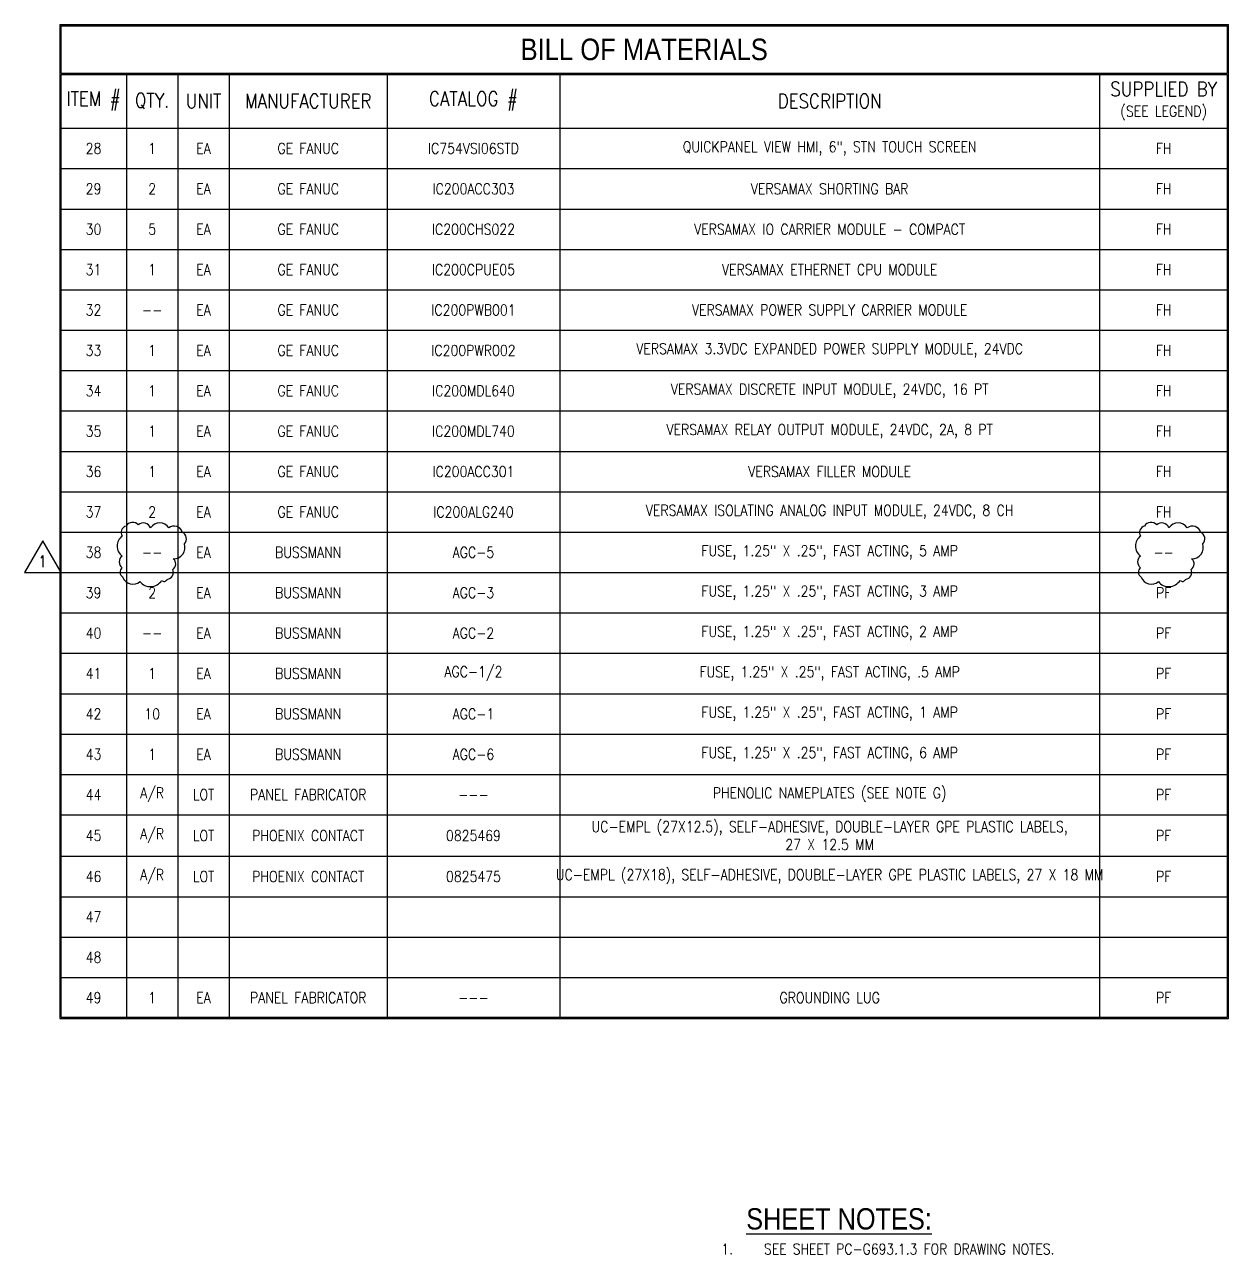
# Model space of a CAD drawing. Header units: inches. Extents: x -4 to 280, y -9 to 35.
# Drawn here: x 138.14 to 180.07, y -7.72 to 35.1 of the extents above; entities that cross this region are included whole.
import ezdxf
from ezdxf.enums import TextEntityAlignment as Align

# ---------------------------------------------------------------- set-up
doc = ezdxf.new("R2010")
doc.units = ezdxf.units.IN
doc.header["$LTSCALE"] = 0.5
doc.header["$MEASUREMENT"] = 0
doc.layers.add('G-Anno-Sheet-Note @ 4', color=151, linetype='Continuous', lineweight=25)
doc.layers.add('Label', color=7, linetype='Continuous', lineweight=5)
doc.layers.add('REV1', color=1, linetype='Continuous')
doc.styles.add('RomanS', font='romans.shx', dxfattribs={"width": 0.85})

# ---------------------------------------------------------------- blocks, each defined once
blk = doc.blocks.new('*T210')
at = {"layer": 'Label', "color": 0, "linetype": 'ByBlock', "lineweight": -2}
for p, q in [((-0.023, 0.022), (40.675, 0.022)), ((-0.023, 0.022), (-0.023, -34.584)), ((40.675, -1.692), (40.675, 0.022)), ((0.022, -0.023), (40.63, -0.023)), ((0.022, -1.669), (0.022, -0.023)), ((40.63, -0.023), (40.63, -1.669)), ((0.022, -1.669), (40.63, -1.669)), ((40.675, -3.587), (40.675, -1.692)), ((0.022, -1.714), (40.63, -1.714)), ((0.022, -3.587), (0.022, -1.714)), ((2.294, -1.714), (2.294, -34.539)), ((4.085, -1.714), (4.085, -34.539)), ((5.876, -1.714), (5.876, -34.539)), ((11.374, -1.714), (11.374, -34.539)), ((17.383, -1.714), (17.383, -34.539)), ((36.188, -1.714), (36.188, -34.539)), ((40.63, -1.714), (40.63, -34.539)), ((0.022, -3.587), (40.63, -3.587)), ((0.022, -4.993), (0.022, -3.587)), ((40.675, -4.993), (40.675, -3.587)), ((0.022, -4.993), (40.63, -4.993)), ((0.022, -6.4), (0.022, -4.993)), ((40.675, -6.4), (40.675, -4.993)), ((0.022, -6.4), (40.63, -6.4)), ((0.022, -7.806), (0.022, -6.4)), ((40.675, -7.806), (40.675, -6.4)), ((0.022, -7.806), (40.63, -7.806)), ((0.022, -9.212), (0.022, -7.806)), ((40.675, -9.212), (40.675, -7.806)), ((0.022, -9.212), (40.63, -9.212)), ((0.022, -10.618), (0.022, -9.212)), ((40.675, -10.618), (40.675, -9.212)), ((0.022, -10.618), (40.63, -10.618)), ((0.022, -12.025), (0.022, -10.618)), ((40.675, -12.025), (40.675, -10.618)), ((0.022, -12.025), (40.63, -12.025)), ((0.022, -13.431), (0.022, -12.025)), ((40.675, -13.431), (40.675, -12.025)), ((0.022, -13.431), (40.63, -13.431)), ((0.022, -14.837), (0.022, -13.431)), ((40.675, -14.837), (40.675, -13.431)), ((0.022, -14.837), (40.63, -14.837)), ((0.022, -16.243), (0.022, -14.837)), ((40.675, -16.243), (40.675, -14.837)), ((0.022, -16.243), (40.63, -16.243)), ((0.022, -17.65), (0.022, -16.243)), ((40.675, -17.65), (40.675, -16.243)), ((0.022, -17.65), (40.63, -17.65)), ((0.022, -19.056), (0.022, -17.65)), ((40.675, -19.056), (40.675, -17.65)), ((0.022, -19.056), (40.63, -19.056)), ((0.022, -20.462), (0.022, -19.056)), ((40.675, -20.462), (40.675, -19.056)), ((0.022, -20.462), (40.63, -20.462)), ((0.022, -21.868), (0.022, -20.462)), ((40.675, -21.868), (40.675, -20.462)), ((0.022, -21.868), (40.63, -21.868)), ((0.022, -23.275), (0.022, -21.868)), ((40.675, -23.275), (40.675, -21.868)), ((0.022, -23.275), (40.63, -23.275)), ((0.022, -24.681), (0.022, -23.275)), ((40.675, -24.681), (40.675, -23.275)), ((0.022, -24.681), (40.63, -24.681)), ((0.022, -26.087), (0.022, -24.681)), ((40.675, -26.087), (40.675, -24.681)), ((0.022, -26.087), (40.63, -26.087)), ((0.022, -27.493), (0.022, -26.087)), ((40.675, -27.493), (40.675, -26.087)), ((0.022, -27.493), (40.63, -27.493)), ((0.022, -28.936), (0.022, -27.493)), ((40.675, -28.936), (40.675, -27.493)), ((0.022, -28.936), (40.63, -28.936)), ((0.022, -30.342), (0.022, -28.936)), ((40.675, -30.342), (40.675, -28.936)), ((0.022, -30.342), (40.63, -30.342)), ((0.022, -31.749), (0.022, -30.342)), ((40.675, -31.749), (40.675, -30.342)), ((0.022, -31.749), (40.63, -31.749)), ((0.022, -33.155), (0.022, -31.749)), ((40.675, -33.155), (40.675, -31.749)), ((0.022, -33.155), (40.63, -33.155)), ((0.022, -34.539), (0.022, -33.155)), ((40.675, -34.584), (40.675, -33.155)), ((-0.023, -34.584), (40.675, -34.584)), ((0.022, -34.539), (40.63, -34.539))]:
    blk.add_line(p, q, dxfattribs=at)
at = {"layer": 'Label', "color": 0, "attachment_point": 5, "style": 'RomanS'}
for s, insert, char_height, width in [('\\A1;{\\fArial|b0|i0|c0|p34;\\C256;BILL OF MATERIALS}', (20.326, -0.846), 0.75, 40.35213), ('SUPPLIED BY {\\H0.75x;(SEE LEGEND)}', (38.42, -2.639), 0.5, 4.16381), ('ITEM #', (1.147, -2.639), 0.5, 1.99394), ('QTY.', (3.189, -2.639), 0.5, 1.49095), ('UNIT', (4.98, -2.639), 0.5, 1.49095), ('MANUFACTURER', (8.625, -2.639), 0.5, 5.19864), ('CATALOG #', (14.379, -2.639), 0.5, 5.70829), ('DESCRIPTION', (26.786, -2.639), 0.5, 18.50554), ('28', (1.147, -4.29), 0.375, 1.99394), ('1', (3.189, -4.29), 0.375, 1.49095), ('EA', (4.98, -4.29), 0.375, 1.49095), ('GE FANUC', (8.625, -4.29), 0.375, 5.19864), ('IC754VSI06STD', (14.379, -4.29), 0.375, 5.70829), ('QUICKPANEL VIEW HMI, 6", STN TOUCH SCREEN', (26.786, -4.29), 0.375, 18.50554), ('FH', (38.42, -4.29), 0.375, 4.16381), ('29', (1.147, -5.696), 0.375, 1.99394), ('2', (3.189, -5.696), 0.375, 1.49095), ('EA', (4.98, -5.696), 0.375, 1.49095), ('GE FANUC', (8.625, -5.696), 0.375, 5.19864), ('IC200ACC303', (14.379, -5.696), 0.375, 5.70829), ('VERSAMAX SHORTING BAR', (26.786, -5.696), 0.375, 18.50554), ('FH', (38.42, -5.696), 0.375, 4.16381), ('30', (1.147, -7.103), 0.375, 1.99394), ('5', (3.189, -7.103), 0.375, 1.49095), ('EA', (4.98, -7.103), 0.375, 1.49095), ('GE FANUC', (8.625, -7.103), 0.375, 5.19864), ('IC200CHS022', (14.379, -7.103), 0.375, 5.70829), ('VERSAMAX IO CARRIER MODULE - COMPACT', (26.786, -7.103), 0.375, 18.50554), ('FH', (38.42, -7.103), 0.375, 4.16381), ('31', (1.147, -8.509), 0.375, 1.99394), ('1', (3.189, -8.509), 0.375, 1.49095), ('EA', (4.98, -8.509), 0.375, 1.49095), ('GE FANUC', (8.625, -8.509), 0.375, 5.19864), ('IC200CPUE05', (14.379, -8.509), 0.375, 5.70829), ('VERSAMAX ETHERNET CPU MODULE', (26.786, -8.509), 0.375, 18.50554), ('FH', (38.42, -8.509), 0.375, 4.16381), ('32', (1.147, -9.915), 0.375, 1.99394), ('EA', (4.98, -9.915), 0.375, 1.49095), ('GE FANUC', (8.625, -9.915), 0.375, 5.19864), ('IC200PWB001', (14.379, -9.915), 0.375, 5.70829), ('VERSAMAX POWER SUPPLY CARRIER MODULE', (26.786, -9.915), 0.375, 18.50554), ('FH', (38.42, -9.915), 0.375, 4.16381), ('--', (3.189, -9.915), 0.375, 1.49095), ('VERSAMAX 3.3VDC EXPANDED POWER SUPPLY MODULE, 24VDC', (26.786, -11.321), 0.375, 18.50554), ('33', (1.147, -11.321), 0.375, 1.99394), ('1', (3.189, -11.321), 0.375, 1.49095), ('EA', (4.98, -11.321), 0.375, 1.49095), ('GE FANUC', (8.625, -11.321), 0.375, 5.19864), ('IC200PWR002', (14.379, -11.321), 0.375, 5.70829), ('FH', (38.42, -11.321), 0.375, 4.16381), ('34', (1.147, -12.728), 0.375, 1.99394), ('1', (3.189, -12.728), 0.375, 1.49095), ('EA', (4.98, -12.728), 0.375, 1.49095), ('GE FANUC', (8.625, -12.728), 0.375, 5.19864), ('IC200MDL640', (14.379, -12.728), 0.375, 5.70829), ('VERSAMAX DISCRETE INPUT MODULE, 24VDC, 16 PT', (26.786, -12.728), 0.375, 18.50554), ('FH', (38.42, -12.728), 0.375, 4.16381), ('35', (1.147, -14.134), 0.375, 1.99394), ('1', (3.189, -14.134), 0.375, 1.49095), ('EA', (4.98, -14.134), 0.375, 1.49095), ('GE FANUC', (8.625, -14.134), 0.375, 5.19864), ('IC200MDL740', (14.379, -14.134), 0.375, 5.70829), ('VERSAMAX RELAY OUTPUT MODULE, 24VDC, 2A, 8 PT', (26.786, -14.134), 0.375, 18.50554), ('FH', (38.42, -14.134), 0.375, 4.16381), ('36', (1.147, -15.54), 0.375, 1.99394), ('1', (3.189, -15.54), 0.375, 1.49095), ('EA', (4.98, -15.54), 0.375, 1.49095), ('GE FANUC', (8.625, -15.54), 0.375, 5.19864), ('IC200ACC301', (14.379, -15.54), 0.375, 5.70829), ('VERSAMAX FILLER MODULE', (26.786, -15.54), 0.375, 18.50554), ('FH', (38.42, -15.54), 0.375, 4.16381), ('37', (1.147, -16.946), 0.375, 1.99394), ('2', (3.189, -16.946), 0.375, 1.49095), ('EA', (4.98, -16.946), 0.375, 1.49095), ('GE FANUC', (8.625, -16.946), 0.375, 5.19864), ('IC200ALG240', (14.379, -16.946), 0.375, 5.70829), ('VERSAMAX ISOLATING ANALOG INPUT MODULE, 24VDC, 8 CH', (26.786, -16.946), 0.375, 18.50554), ('FH', (38.42, -16.946), 0.375, 4.16381), ('38', (1.147, -18.353), 0.375, 1.99394), ('--', (3.189, -18.353), 0.375, 1.49095), ('EA', (4.98, -18.353), 0.375, 1.49095), ('BUSSMANN', (8.625, -18.353), 0.375, 5.19864), ('AGC-5', (14.379, -18.353), 0.375, 5.70829), ('\\A1;FUSE, 1.25" X .25", FAST ACTING, 5 AMP', (26.786, -18.353), 0.375, 18.50554), ('--', (38.42, -18.353), 0.375, 4.16381), ('39', (1.147, -19.759), 0.375, 1.99394), ('2', (3.189, -19.759), 0.375, 1.49095), ('EA', (4.98, -19.759), 0.375, 1.49095), ('BUSSMANN', (8.625, -19.759), 0.375, 5.19864), ('AGC-3', (14.379, -19.759), 0.375, 5.70829), ('\\A1;FUSE, 1.25" X .25", FAST ACTING, 3 AMP', (26.786, -19.759), 0.375, 18.50554), ('PF', (38.42, -19.759), 0.375, 4.16381), ('40', (1.147, -21.165), 0.375, 1.99394), ('EA', (4.98, -21.165), 0.375, 1.49095), ('BUSSMANN', (8.625, -21.165), 0.375, 5.19864), ('AGC-2', (14.379, -21.165), 0.375, 5.70829), ('\\A1;FUSE, 1.25" X .25", FAST ACTING, 2 AMP', (26.786, -21.165), 0.375, 18.50554), ('PF', (38.42, -21.165), 0.375, 4.16381), ('--', (3.189, -21.165), 0.375, 1.49095), ('AGC-1/2', (14.379, -22.571), 0.375, 5.70829), ('41', (1.147, -22.571), 0.375, 1.99394), ('1', (3.189, -22.571), 0.375, 1.49095), ('EA', (4.98, -22.571), 0.375, 1.49095), ('BUSSMANN', (8.625, -22.571), 0.375, 5.19864), ('\\A1;FUSE, 1.25" X .25", FAST ACTING, .5 AMP', (26.786, -22.571), 0.375, 18.50554), ('PF', (38.42, -22.571), 0.375, 4.16381), ('42', (1.147, -23.978), 0.375, 1.99394), ('10', (3.189, -23.978), 0.375, 1.49095), ('EA', (4.98, -23.978), 0.375, 1.49095), ('BUSSMANN', (8.625, -23.978), 0.375, 5.19864), ('AGC-1', (14.379, -23.978), 0.375, 5.70829), ('\\A1;FUSE, 1.25" X .25", FAST ACTING, 1 AMP', (26.786, -23.978), 0.375, 18.50554), ('PF', (38.42, -23.978), 0.375, 4.16381), ('43', (1.147, -25.384), 0.375, 1.99394), ('1', (3.189, -25.384), 0.375, 1.49095), ('EA', (4.98, -25.384), 0.375, 1.49095), ('BUSSMANN', (8.625, -25.384), 0.375, 5.19864), ('AGC-6', (14.379, -25.384), 0.375, 5.70829), ('\\A1;FUSE, 1.25" X .25", FAST ACTING, 6 AMP', (26.786, -25.384), 0.375, 18.50554), ('PF', (38.42, -25.384), 0.375, 4.16381), ('A/R', (3.189, -26.79), 0.375, 1.49095), ('PHENOLIC NAMEPLATES (SEE NOTE G)', (26.786, -26.79), 0.375, 18.50554), ('44', (1.147, -26.79), 0.375, 1.99394), ('LOT', (4.98, -26.79), 0.375, 1.49095), ('PANEL FABRICATOR', (8.625, -26.79), 0.375, 5.19864), ('---', (14.379, -26.79), 0.375, 5.70829), ('PF', (38.42, -26.79), 0.375, 4.16381), ('UC-EMPL (27X12.5), SELF-ADHESIVE, DOUBLE-LAYER GPE PLASTIC LABELS, 27 X 12.5 MM', (26.786, -28.215), 0.375, 18.50554), ('45', (1.147, -28.215), 0.375, 1.99394), ('A/R', (3.189, -28.215), 0.375, 1.49095), ('LOT', (4.98, -28.215), 0.375, 1.49095), ('PHOENIX CONTACT', (8.625, -28.215), 0.375, 5.19864), ('0825469', (14.379, -28.215), 0.375, 5.70829), ('PF', (38.42, -28.215), 0.375, 4.16381), ('46', (1.147, -29.639), 0.375, 1.99394), ('A/R', (3.189, -29.639), 0.375, 1.49095), ('LOT', (4.98, -29.639), 0.375, 1.49095), ('PHOENIX CONTACT', (8.625, -29.639), 0.375, 5.19864), ('0825475', (14.379, -29.639), 0.375, 5.70829), ('UC-EMPL (27X18), SELF-ADHESIVE, DOUBLE-LAYER GPE PLASTIC LABELS, 27 X 18 MM', (26.786, -29.639), 0.375, 18.50554), ('PF', (38.42, -29.639), 0.375, 4.16381), ('47', (1.147, -31.046), 0.375, 1.99394), ('48', (1.147, -32.452), 0.375, 1.99394), ('49', (1.147, -33.858), 0.375, 1.99394), ('1', (3.189, -33.858), 0.375, 1.49095), ('EA', (4.98, -33.858), 0.375, 1.49095), ('PANEL FABRICATOR', (8.625, -33.858), 0.375, 5.19864), ('GROUNDING LUG', (26.786, -33.858), 0.375, 18.50554), ('PF', (38.42, -33.858), 0.375, 4.16381), ('---', (14.379, -33.858), 0.375, 5.70829)]:
    blk.add_mtext(s, dxfattribs=dict(at, insert=insert, char_height=char_height, width=width))
blk = doc.blocks.new('RevTriangle')
at = {"color": 1}
blk.add_lwpolyline([(0.003, 0.1645), (-0.1438, -0.0899), (0.1499, -0.0899)], close=True, dxfattribs=at)
at = {"color": 41, "style": 'RomanS', "width": 0.85}
blk.add_attdef('REV', text='', height=0.0938, dxfattribs=at).set_placement((0, 0), align=Align.MIDDLE)

msp = doc.modelspace()

# ---------------------------------------------------------------- linework, layer by layer
at = {"layer": 'REV1'}
for points in [[(143.16273, 17.57978, 0.52056705), (142.52467, 17.57978, 0.52056705), (142.09931, 17.67641, 0.52056705), (141.67394, 17.63776, 0.52056705), (141.53859, 17.28991, 0.52056705), (141.53859, 16.59422, 0.52056705), (141.53859, 16.1884, 0.52056705), (141.55793, 15.85988, 0.52056705), (142.15731, 15.70528, 0.52056705), (142.91137, 15.74393, 0.52056705), (143.10472, 15.78258, 0.52056705), (143.29807, 16.13043, 0.52056705), (143.31741, 16.4976, 0.52056705), (143.70411, 17.01937, 0.52056705), (143.62677, 17.42518, 0.52056705)], [(178.6323, 17.57978, 0.52056705), (177.99425, 17.57978, 0.52056705), (177.56888, 17.67641, 0.52056705), (177.14351, 17.63776, 0.52056705), (177.00816, 17.28991, 0.52056705), (177.00816, 16.59422, 0.52056705), (177.00816, 16.1884, 0.52056705), (177.0275, 15.85988, 0.52056705), (177.62688, 15.70528, 0.52056705), (178.38095, 15.74393, 0.52056705), (178.57429, 15.78258, 0.52056705), (178.76765, 16.13043, 0.52056705), (178.78698, 16.4976, 0.52056705), (179.17368, 17.01937, 0.52056705), (179.09634, 17.42518, 0.52056705)]]:
    msp.add_lwpolyline(points, format="xyb", close=True, dxfattribs=at)

# ---------------------------------------------------------------- block references
msp.add_blockref('*T210', (139.39236, 35.07561))
at = {"layer": 'REV1', "xscale": 4.347247272888012, "yscale": 4.347247272888012, "zscale": 4.347247272888012}
msp.add_blockref('RevTriangle', (138.76307, 16.41057), dxfattribs=at).add_auto_attribs({'REV': '1'})

# ---------------------------------------------------------------- texts
at = {"layer": 'G-Anno-Sheet-Note @ 4', "insert": (162.40711, -6.11174), "char_height": 0.37125, "width": 20.0368339, "attachment_point": 1, "style": 'RomanS'}
msp.add_mtext('\\A1;{\\fArial|b0|i0|c0|p34;\\H2x;\\W1;   \\W0.85;\\LSHEET NOTES:\\H0.5x;\\P\\pi-1.485,l1.485,t1.485;}1.^ISEE SHEET PC-G693.1.3 FOR DRAWING NOTES.{\\H2x; }', dxfattribs=at)

doc.saveas('drawing.dxf')
